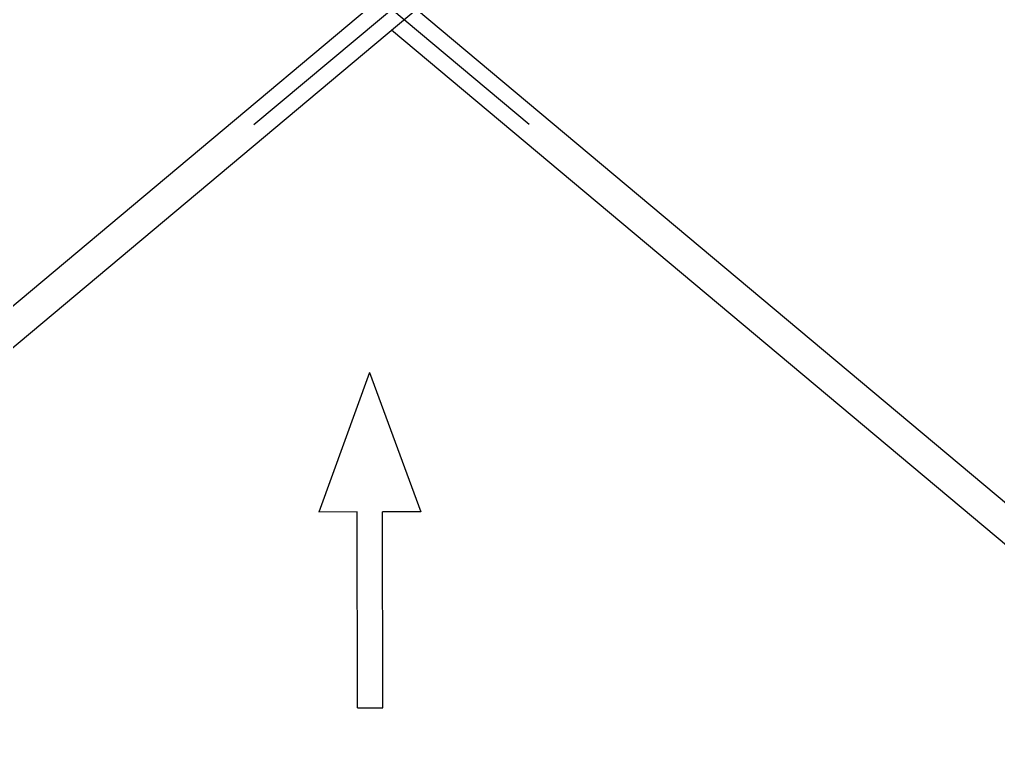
# Model space of a CAD drawing. Header units: millimetres. Extents: x 150209.93 to 150215.05, y 136675.65 to 136679.93.
# Drawn here: x 150213.732 to 150213.8816, y 136679.1597 to 136679.2694 of the extents above; entities that cross this region are included whole.
import ezdxf

# ---------------------------------------------------------------- set-up
doc = ezdxf.new("R2010")
doc.units = ezdxf.units.MM
doc.header["$LTSCALE"] = 0.25
doc.linetypes.add('CENTER', pattern=[50.8, 31.75, -6.35, 6.35, -6.35])
doc.linetypes.add('XKITLINE00', pattern=[0])

# ---------------------------------------------------------------- blocks, each defined once
blk = doc.blocks.new('çatıı')
at = {"color": 8, "linetype": 'CENTER'}
for p, q in [((25173.61, 17470.27), (23430, 18930.27)), ((23430, 17470.27), (25173.61, 18930.27))]:
    blk.add_line(p, q, dxfattribs=at)
at = {"color": 8, "linetype": 'XKITLINE00'}
for p, q in [((23506.2, 17549.97), (25130.68, 18910.22)), ((23506.2, 17518.19), (25161.51, 18904.26)), ((24320.78, 18200.27), (25162.2, 17495.72)), ((24301.8, 18184.39), (25130.39, 17490.57))]:
    blk.add_line(p, q, dxfattribs=at)
at = {"color": 1}
for p, q in [((24285.01, 17922.86), (24246.24, 17816.28)), ((24285.01, 17922.86), (24324.09, 17816.39)), ((24275.54, 17816.32), (24246.24, 17816.28)), ((24275.76, 17666.64), (24275.54, 17816.32)), ((24324.09, 17816.39), (24294.78, 17816.35)), ((24295, 17666.66), (24294.78, 17816.35)), ((24275.76, 17666.64), (24295, 17666.66))]:
    blk.add_line(p, q, dxfattribs=at)

msp = doc.modelspace()

# ---------------------------------------------------------------- block references
at = {"xscale": 0.0002000170049888334, "yscale": 0.0002000170049888334, "zscale": 0.0002000170049888334}
msp.add_blockref('çatıı', (150208.92807, 136675.63059), dxfattribs=at)

doc.saveas('drawing.dxf')
